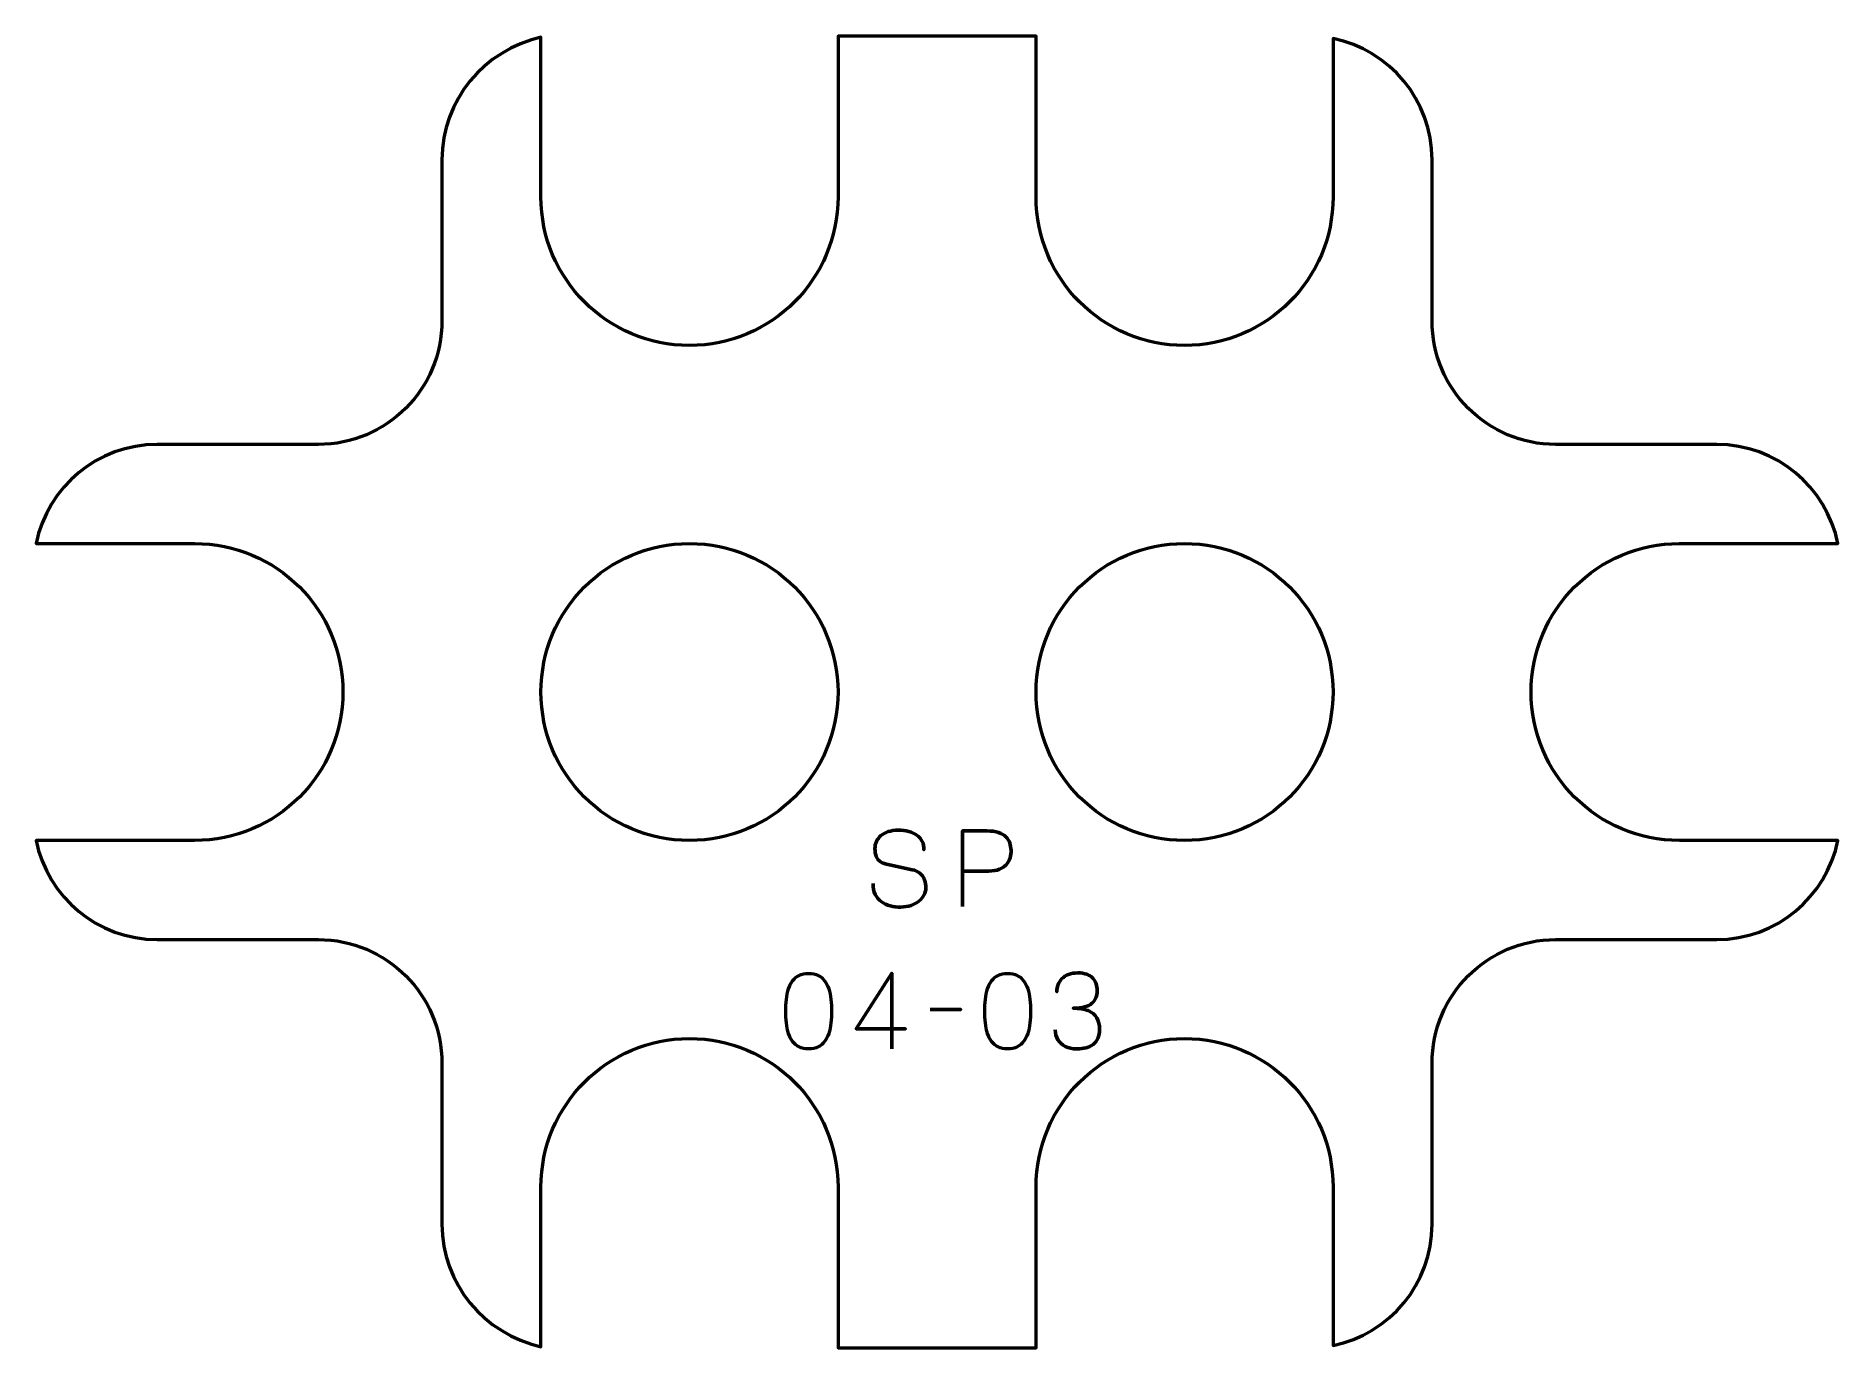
# Model space of a CAD drawing. Header units: centimetres. Extents: x -14.14 to -6.86, y -17.5 to -12.2.
import ezdxf

# ---------------------------------------------------------------- set-up
doc = ezdxf.new("R2010")
doc.units = ezdxf.units.CM
doc.header["$MEASUREMENT"] = 0
doc.layers.add('Layer 1', color=7, linetype='Continuous')

msp = doc.modelspace()

# ---------------------------------------------------------------- linework, layer by layer
at = {"layer": 'Layer 1', "color": 250, "lineweight": 53}
for centre in [(-11.49996, -14.84998), (-9.49996, -14.84998)]:
    msp.add_ellipse(centre, major_axis=(0, 0.6), ratio=1, dxfattribs=at)
msp.add_open_spline([(-9.49996, -16.24998), (-9.83128, -16.24998), (-10.09996, -16.51866), (-10.09996, -16.84998), (-10.09996, -16.84998), (-10.09996, -16.84998), (-10.09996, -17.5), (-10.09996, -17.5), (-10.09996, -17.5), (-10.09996, -17.5), (-10.89996, -17.5), (-10.89996, -17.5), (-10.89996, -17.5), (-10.89996, -17.5), (-10.89997, -16.84998), (-10.89997, -16.84998), (-10.89997, -16.84998), (-10.89996, -16.51866), (-11.16864, -16.24998), (-11.49996, -16.24998), (-11.49996, -16.24998), (-11.83128, -16.24998), (-12.09996, -16.51866), (-12.09996, -16.84998), (-12.09996, -16.84998), (-12.09996, -16.84998), (-12.09996, -17.49499), (-12.09996, -17.49499), (-12.09996, -17.49499), (-12.32816, -17.44366), (-12.5, -17.24186), (-12.5, -17), (-12.5, -17), (-12.5, -17), (-12.5, -16.35), (-12.5, -16.35), (-12.5, -16.35), (-12.5, -16.07391), (-12.72391, -15.85), (-13, -15.85), (-13, -15.85), (-13, -15.85), (-13.65, -15.85), (-13.65, -15.85), (-13.65, -15.85), (-13.89185, -15.85), (-14.09365, -15.67818), (-14.13999, -15.44998), (-14.13999, -15.44998), (-14.13999, -15.44998), (-13.49996, -15.44997), (-13.49996, -15.44997), (-13.49996, -15.44997), (-13.16864, -15.44998), (-12.89996, -15.1813), (-12.89996, -14.84998), (-12.89996, -14.84998), (-12.89996, -14.51866), (-13.16864, -14.24998), (-13.49996, -14.24998), (-13.49996, -14.24998), (-13.49996, -14.24998), (-14.13998, -14.24998), (-14.13998, -14.24998), (-14.13998, -14.24998), (-14.09363, -14.02181), (-13.89184, -13.85), (-13.65, -13.85), (-13.65, -13.85), (-13.65, -13.85), (-13, -13.85), (-13, -13.85), (-13, -13.85), (-12.72391, -13.85), (-12.5, -13.62609), (-12.5, -13.35), (-12.5, -13.35), (-12.5, -13.35), (-12.5, -12.7), (-12.5, -12.7), (-12.5, -12.7), (-12.5, -12.45814), (-12.32816, -12.25634), (-12.09996, -12.20501), (-12.09996, -12.20501), (-12.09996, -12.20501), (-12.09996, -12.84998), (-12.09996, -12.84998), (-12.09996, -12.84998), (-12.09996, -13.1813), (-11.83128, -13.44998), (-11.49996, -13.44998), (-11.49996, -13.44998), (-11.16864, -13.44998), (-10.89996, -13.1813), (-10.89996, -12.84998), (-10.89996, -12.84998), (-10.89996, -12.84998), (-10.89997, -12.2), (-10.89997, -12.2), (-10.89997, -12.2), (-10.89997, -12.2), (-10.09996, -12.2), (-10.09996, -12.2), (-10.09996, -12.2), (-10.09996, -12.2), (-10.09996, -12.84998), (-10.09996, -12.84998), (-10.09996, -12.84998), (-10.09996, -13.1813), (-9.83128, -13.44998), (-9.49996, -13.44998), (-9.49996, -13.44998), (-9.16864, -13.44998), (-8.89996, -13.1813), (-8.89996, -12.84998), (-8.89996, -12.84998), (-8.89996, -12.84998), (-8.89997, -12.21002), (-8.89997, -12.21002), (-8.89997, -12.21002), (-8.6718, -12.25638), (-8.5, -12.45817), (-8.5, -12.7), (-8.5, -12.7), (-8.5, -12.7), (-8.5, -13.35), (-8.5, -13.35), (-8.5, -13.35), (-8.5, -13.62609), (-8.27609, -13.85), (-8, -13.85), (-8, -13.85), (-8, -13.85), (-7.35, -13.85), (-7.35, -13.85), (-7.35, -13.85), (-7.10816, -13.85), (-6.90637, -14.02181), (-6.86002, -14.24998), (-6.86002, -14.24998), (-6.86002, -14.24998), (-7.49996, -14.24998), (-7.49996, -14.24998), (-7.49996, -14.24998), (-7.83128, -14.24998), (-8.09996, -14.51866), (-8.09996, -14.84998), (-8.09996, -14.84998), (-8.09996, -15.1813), (-7.83128, -15.44998), (-7.49996, -15.44998), (-7.49996, -15.44998), (-7.49996, -15.44998), (-6.86001, -15.44997), (-6.86001, -15.44997), (-6.86001, -15.44997), (-6.90635, -15.67817), (-7.10815, -15.85), (-7.35, -15.85), (-7.35, -15.85), (-7.35, -15.85), (-8, -15.85), (-8, -15.85), (-8, -15.85), (-8.27609, -15.85), (-8.5, -16.07391), (-8.5, -16.35), (-8.5, -16.35), (-8.5, -16.35), (-8.5, -17), (-8.5, -17), (-8.5, -17), (-8.5, -17.24183), (-8.67179, -17.44363), (-8.89996, -17.48998), (-8.89996, -17.48998), (-8.89996, -17.48998), (-8.89997, -16.84998), (-8.89997, -16.84998), (-8.89997, -16.84998), (-8.89996, -16.51866), (-9.16864, -16.24998), (-9.49996, -16.24998)], degree=3, knots=[0, 0, 0, 0, 0.0217391, 0.0217391, 0.0217391, 0.0217391, 0.0434783, 0.0434783, 0.0434783, 0.0434783, 0.0652174, 0.0652174, 0.0652174, 0.0652174, 0.0869565, 0.0869565, 0.0869565, 0.0869565, 0.1086957, 0.1086957, 0.1086957, 0.1086957, 0.1304348, 0.1304348, 0.1304348, 0.1304348, 0.1521739, 0.1521739, 0.1521739, 0.1521739, 0.173913, 0.173913, 0.173913, 0.173913, 0.1956522, 0.1956522, 0.1956522, 0.1956522, 0.2173913, 0.2173913, 0.2173913, 0.2173913, 0.2391304, 0.2391304, 0.2391304, 0.2391304, 0.2608696, 0.2608696, 0.2608696, 0.2608696, 0.2826087, 0.2826087, 0.2826087, 0.2826087, 0.3043478, 0.3043478, 0.3043478, 0.3043478, 0.326087, 0.326087, 0.326087, 0.326087, 0.3478261, 0.3478261, 0.3478261, 0.3478261, 0.3695652, 0.3695652, 0.3695652, 0.3695652, 0.3913043, 0.3913043, 0.3913043, 0.3913043, 0.4130435, 0.4130435, 0.4130435, 0.4130435, 0.4347826, 0.4347826, 0.4347826, 0.4347826, 0.4565217, 0.4565217, 0.4565217, 0.4565217, 0.4782609, 0.4782609, 0.4782609, 0.4782609, 0.5, 0.5, 0.5, 0.5, 0.5217391, 0.5217391, 0.5217391, 0.5217391, 0.5434783, 0.5434783, 0.5434783, 0.5434783, 0.5652174, 0.5652174, 0.5652174, 0.5652174, 0.5869565, 0.5869565, 0.5869565, 0.5869565, 0.6086957, 0.6086957, 0.6086957, 0.6086957, 0.6304348, 0.6304348, 0.6304348, 0.6304348, 0.6521739, 0.6521739, 0.6521739, 0.6521739, 0.673913, 0.673913, 0.673913, 0.673913, 0.6956522, 0.6956522, 0.6956522, 0.6956522, 0.7173913, 0.7173913, 0.7173913, 0.7173913, 0.7391304, 0.7391304, 0.7391304, 0.7391304, 0.7608696, 0.7608696, 0.7608696, 0.7608696, 0.7826087, 0.7826087, 0.7826087, 0.7826087, 0.8043478, 0.8043478, 0.8043478, 0.8043478, 0.826087, 0.826087, 0.826087, 0.826087, 0.8478261, 0.8478261, 0.8478261, 0.8478261, 0.8695652, 0.8695652, 0.8695652, 0.8695652, 0.8913043, 0.8913043, 0.8913043, 0.8913043, 0.9130435, 0.9130435, 0.9130435, 0.9130435, 0.9347826, 0.9347826, 0.9347826, 0.9347826, 0.9565217, 0.9565217, 0.9565217, 0.9565217, 0.9782609, 0.9782609, 0.9782609, 0.9782609, 1, 1, 1, 1], dxfattribs=at)
at = {"layer": 'Layer 1', "color": 30, "lineweight": 53}
for points, knots in [([(-10.7584, -15.62409), (-10.75826, -15.64096), (-10.7553, -15.65542), (-10.74937, -15.66749), (-10.74937, -15.66749), (-10.74351, -15.67948), (-10.73533, -15.68929), (-10.72503, -15.69691), (-10.72503, -15.69691), (-10.71466, -15.70446), (-10.70273, -15.71003), (-10.68926, -15.71363), (-10.68926, -15.71363), (-10.67585, -15.71716), (-10.66146, -15.71892), (-10.64622, -15.71892), (-10.64622, -15.71892), (-10.63084, -15.71885), (-10.61701, -15.71659), (-10.60466, -15.71229), (-10.60466, -15.71229), (-10.59238, -15.70798), (-10.58187, -15.7022), (-10.57305, -15.69493), (-10.57305, -15.69493), (-10.5643, -15.68766), (-10.55753, -15.67955), (-10.55273, -15.67052), (-10.55273, -15.67052), (-10.54793, -15.66149), (-10.54539, -15.65225), (-10.54504, -15.64272), (-10.54504, -15.64272), (-10.54462, -15.63023), (-10.54645, -15.6188), (-10.55047, -15.6085), (-10.55047, -15.6085), (-10.5545, -15.5982), (-10.56071, -15.58959), (-10.5691, -15.58254), (-10.5691, -15.58254), (-10.57743, -15.57548), (-10.58794, -15.57054), (-10.6005, -15.56779), (-10.6005, -15.56779), (-10.6005, -15.56779), (-10.70421, -15.54535), (-10.70421, -15.54535), (-10.70421, -15.54535), (-10.71395, -15.54331), (-10.72235, -15.53985), (-10.72926, -15.53505), (-10.72926, -15.53505), (-10.73618, -15.53019), (-10.74154, -15.52348), (-10.74521, -15.51487), (-10.74521, -15.51487), (-10.74888, -15.50634), (-10.75078, -15.49547), (-10.75078, -15.48228), (-10.75078, -15.48228), (-10.75078, -15.47226), (-10.74873, -15.46281), (-10.74457, -15.45392), (-10.74457, -15.45392), (-10.74048, -15.44503), (-10.73441, -15.43719), (-10.72644, -15.43028), (-10.72644, -15.43028), (-10.71847, -15.42344), (-10.70859, -15.41807), (-10.69688, -15.41419), (-10.69688, -15.41419), (-10.68509, -15.41024), (-10.67162, -15.40827), (-10.65638, -15.4082), (-10.65638, -15.4082), (-10.64107, -15.4082), (-10.62703, -15.40996), (-10.61419, -15.41349), (-10.61419, -15.41349), (-10.60142, -15.41702), (-10.59034, -15.4221), (-10.58103, -15.42887), (-10.58103, -15.42887), (-10.57171, -15.43564), (-10.56452, -15.44397), (-10.55958, -15.4537), (-10.55958, -15.4537), (-10.55464, -15.46351), (-10.55231, -15.47473), (-10.55266, -15.48736), (-10.55266, -15.48736), (-10.55231, -15.47473), (-10.55464, -15.46351), (-10.55958, -15.4537), (-10.55958, -15.4537), (-10.56452, -15.44397), (-10.57171, -15.43564), (-10.58103, -15.42887), (-10.58103, -15.42887), (-10.59034, -15.4221), (-10.60142, -15.41702), (-10.61419, -15.41349), (-10.61419, -15.41349), (-10.62703, -15.40996), (-10.64107, -15.4082), (-10.65638, -15.4082), (-10.65638, -15.4082), (-10.67162, -15.40827), (-10.68509, -15.41024), (-10.69688, -15.41419), (-10.69688, -15.41419), (-10.70859, -15.41807), (-10.71847, -15.42344), (-10.72644, -15.43028), (-10.72644, -15.43028), (-10.73441, -15.43719), (-10.74048, -15.44503), (-10.74457, -15.45392), (-10.74457, -15.45392), (-10.74873, -15.46281), (-10.75078, -15.47226), (-10.75078, -15.48228), (-10.75078, -15.48228), (-10.75078, -15.49547), (-10.74895, -15.50634), (-10.74542, -15.5148), (-10.74542, -15.5148), (-10.74182, -15.52334), (-10.73653, -15.52997), (-10.72961, -15.53484), (-10.72961, -15.53484), (-10.7227, -15.53964), (-10.71423, -15.54317), (-10.70421, -15.54535), (-10.70421, -15.54535), (-10.70421, -15.54535), (-10.6005, -15.56779), (-10.6005, -15.56779), (-10.6005, -15.56779), (-10.58766, -15.57054), (-10.57707, -15.57548), (-10.56875, -15.58254), (-10.56875, -15.58254), (-10.56035, -15.58959), (-10.55421, -15.5982), (-10.55026, -15.6085), (-10.55026, -15.6085), (-10.54638, -15.6188), (-10.54462, -15.63023), (-10.54504, -15.64272), (-10.54504, -15.64272), (-10.54539, -15.65225), (-10.54793, -15.66149), (-10.55273, -15.67052), (-10.55273, -15.67052), (-10.55753, -15.67955), (-10.5643, -15.68766), (-10.57305, -15.69493), (-10.57305, -15.69493), (-10.58187, -15.7022), (-10.59238, -15.70798), (-10.60466, -15.71229), (-10.60466, -15.71229), (-10.61701, -15.71659), (-10.63084, -15.71885), (-10.64622, -15.71892), (-10.64622, -15.71892), (-10.66146, -15.71892), (-10.67585, -15.71716), (-10.68926, -15.71363), (-10.68926, -15.71363), (-10.70273, -15.71003), (-10.71466, -15.70446), (-10.72503, -15.69691), (-10.72503, -15.69691), (-10.73533, -15.68929), (-10.74351, -15.67948), (-10.74937, -15.66749), (-10.74937, -15.66749), (-10.7553, -15.65542), (-10.75826, -15.64096), (-10.7584, -15.62409)], [0, 0, 0, 0, 0.0217391, 0.0217391, 0.0217391, 0.0217391, 0.0434783, 0.0434783, 0.0434783, 0.0434783, 0.0652174, 0.0652174, 0.0652174, 0.0652174, 0.0869565, 0.0869565, 0.0869565, 0.0869565, 0.1086957, 0.1086957, 0.1086957, 0.1086957, 0.1304348, 0.1304348, 0.1304348, 0.1304348, 0.1521739, 0.1521739, 0.1521739, 0.1521739, 0.173913, 0.173913, 0.173913, 0.173913, 0.1956522, 0.1956522, 0.1956522, 0.1956522, 0.2173913, 0.2173913, 0.2173913, 0.2173913, 0.2391304, 0.2391304, 0.2391304, 0.2391304, 0.2608696, 0.2608696, 0.2608696, 0.2608696, 0.2826087, 0.2826087, 0.2826087, 0.2826087, 0.3043478, 0.3043478, 0.3043478, 0.3043478, 0.326087, 0.326087, 0.326087, 0.326087, 0.3478261, 0.3478261, 0.3478261, 0.3478261, 0.3695652, 0.3695652, 0.3695652, 0.3695652, 0.3913043, 0.3913043, 0.3913043, 0.3913043, 0.4130435, 0.4130435, 0.4130435, 0.4130435, 0.4347826, 0.4347826, 0.4347826, 0.4347826, 0.4565217, 0.4565217, 0.4565217, 0.4565217, 0.4782609, 0.4782609, 0.4782609, 0.4782609, 0.5, 0.5, 0.5, 0.5, 0.5217391, 0.5217391, 0.5217391, 0.5217391, 0.5434783, 0.5434783, 0.5434783, 0.5434783, 0.5652174, 0.5652174, 0.5652174, 0.5652174, 0.5869565, 0.5869565, 0.5869565, 0.5869565, 0.6086957, 0.6086957, 0.6086957, 0.6086957, 0.6304348, 0.6304348, 0.6304348, 0.6304348, 0.6521739, 0.6521739, 0.6521739, 0.6521739, 0.673913, 0.673913, 0.673913, 0.673913, 0.6956522, 0.6956522, 0.6956522, 0.6956522, 0.7173913, 0.7173913, 0.7173913, 0.7173913, 0.7391304, 0.7391304, 0.7391304, 0.7391304, 0.7608696, 0.7608696, 0.7608696, 0.7608696, 0.7826087, 0.7826087, 0.7826087, 0.7826087, 0.8043478, 0.8043478, 0.8043478, 0.8043478, 0.826087, 0.826087, 0.826087, 0.826087, 0.8478261, 0.8478261, 0.8478261, 0.8478261, 0.8695652, 0.8695652, 0.8695652, 0.8695652, 0.8913043, 0.8913043, 0.8913043, 0.8913043, 0.9130435, 0.9130435, 0.9130435, 0.9130435, 0.9347826, 0.9347826, 0.9347826, 0.9347826, 0.9565217, 0.9565217, 0.9565217, 0.9565217, 0.9782609, 0.9782609, 0.9782609, 0.9782609, 1, 1, 1, 1]), ([(-10.39645, -15.71638), (-10.39645, -15.71638), (-10.39645, -15.41116), (-10.39645, -15.41116), (-10.39645, -15.41116), (-10.39645, -15.41116), (-10.29908, -15.41116), (-10.29908, -15.41116), (-10.29908, -15.41116), (-10.27961, -15.41123), (-10.2636, -15.41342), (-10.25097, -15.41765), (-10.25097, -15.41765), (-10.23841, -15.42181), (-10.22853, -15.4276), (-10.2214, -15.43494), (-10.2214, -15.43494), (-10.21428, -15.4422), (-10.2092, -15.45053), (-10.20609, -15.45991), (-10.20609, -15.45991), (-10.20306, -15.4693), (-10.2013, -15.4791), (-10.20087, -15.48948), (-10.20087, -15.48948), (-10.20038, -15.49985), (-10.20158, -15.51001), (-10.2044, -15.51988), (-10.2044, -15.51988), (-10.20729, -15.52976), (-10.21216, -15.53872), (-10.21915, -15.54677), (-10.21915, -15.54677), (-10.22606, -15.55481), (-10.23544, -15.56123), (-10.24723, -15.56596), (-10.24723, -15.56596), (-10.25901, -15.57075), (-10.27361, -15.57315), (-10.29104, -15.57329), (-10.29104, -15.57329), (-10.29104, -15.57329), (-10.39645, -15.57329), (-10.39645, -15.57329), (-10.39645, -15.57329), (-10.39645, -15.57329), (-10.29104, -15.57329), (-10.29104, -15.57329), (-10.29104, -15.57329), (-10.27397, -15.57315), (-10.2595, -15.57075), (-10.24779, -15.56596), (-10.24779, -15.56596), (-10.23601, -15.56123), (-10.22662, -15.55481), (-10.21957, -15.54677), (-10.21957, -15.54677), (-10.21258, -15.53872), (-10.20757, -15.52976), (-10.20461, -15.51988), (-10.20461, -15.51988), (-10.20165, -15.51001), (-10.20038, -15.49985), (-10.20087, -15.48948), (-10.20087, -15.48948), (-10.2013, -15.4791), (-10.20306, -15.4693), (-10.20623, -15.45991), (-10.20623, -15.45991), (-10.20934, -15.45053), (-10.21456, -15.4422), (-10.22169, -15.43494), (-10.22169, -15.43494), (-10.22888, -15.4276), (-10.23876, -15.42181), (-10.25132, -15.41765), (-10.25132, -15.41765), (-10.26395, -15.41342), (-10.27982, -15.41123), (-10.29908, -15.41116), (-10.29908, -15.41116), (-10.29908, -15.41116), (-10.39645, -15.41116), (-10.39645, -15.41116), (-10.39645, -15.41116), (-10.39645, -15.41116), (-10.39645, -15.71638), (-10.39645, -15.71638)], [0, 0, 0, 0, 0.0454545, 0.0454545, 0.0454545, 0.0454545, 0.0909091, 0.0909091, 0.0909091, 0.0909091, 0.1363636, 0.1363636, 0.1363636, 0.1363636, 0.1818182, 0.1818182, 0.1818182, 0.1818182, 0.2272727, 0.2272727, 0.2272727, 0.2272727, 0.2727273, 0.2727273, 0.2727273, 0.2727273, 0.3181818, 0.3181818, 0.3181818, 0.3181818, 0.3636364, 0.3636364, 0.3636364, 0.3636364, 0.4090909, 0.4090909, 0.4090909, 0.4090909, 0.4545455, 0.4545455, 0.4545455, 0.4545455, 0.5, 0.5, 0.5, 0.5, 0.5454545, 0.5454545, 0.5454545, 0.5454545, 0.5909091, 0.5909091, 0.5909091, 0.5909091, 0.6363636, 0.6363636, 0.6363636, 0.6363636, 0.6818182, 0.6818182, 0.6818182, 0.6818182, 0.7272727, 0.7272727, 0.7272727, 0.7272727, 0.7727273, 0.7727273, 0.7727273, 0.7727273, 0.8181818, 0.8181818, 0.8181818, 0.8181818, 0.8636364, 0.8636364, 0.8636364, 0.8636364, 0.9090909, 0.9090909, 0.9090909, 0.9090909, 0.9545455, 0.9545455, 0.9545455, 0.9545455, 1, 1, 1, 1]), ([(-11.01853, -16.29169), (-11.00372, -16.29162), (-10.99095, -16.28901), (-10.98029, -16.28393), (-10.98029, -16.28393), (-10.96971, -16.27885), (-10.96089, -16.27158), (-10.95384, -16.26234), (-10.95384, -16.26234), (-10.94685, -16.25303), (-10.94135, -16.24202), (-10.93726, -16.22932), (-10.93726, -16.22932), (-10.93323, -16.21662), (-10.93034, -16.20272), (-10.92872, -16.18748), (-10.92872, -16.18748), (-10.92702, -16.17224), (-10.92618, -16.15622), (-10.92625, -16.13929), (-10.92625, -16.13929), (-10.92618, -16.12243), (-10.92702, -16.10641), (-10.92872, -16.09124), (-10.92872, -16.09124), (-10.93034, -16.07607), (-10.93323, -16.0621), (-10.93726, -16.0494), (-10.93726, -16.0494), (-10.94135, -16.03677), (-10.94685, -16.02577), (-10.95384, -16.01638), (-10.95384, -16.01638), (-10.96089, -16.00707), (-10.96971, -15.9998), (-10.98029, -15.99472), (-10.98029, -15.99472), (-10.99095, -15.98957), (-11.00372, -15.98696), (-11.01853, -15.98689), (-11.01853, -15.98689), (-11.03335, -15.98696), (-11.04612, -15.98957), (-11.05678, -15.99472), (-11.05678, -15.99472), (-11.06736, -15.9998), (-11.07618, -16.00707), (-11.08323, -16.01638), (-11.08323, -16.01638), (-11.09022, -16.02577), (-11.09572, -16.03677), (-11.09981, -16.0494), (-11.09981, -16.0494), (-11.10384, -16.0621), (-11.10673, -16.07607), (-11.10835, -16.09124), (-11.10835, -16.09124), (-11.11004, -16.10641), (-11.11089, -16.12243), (-11.11082, -16.13929), (-11.11082, -16.13929), (-11.11089, -16.15622), (-11.11004, -16.17224), (-11.10835, -16.18748), (-11.10835, -16.18748), (-11.10673, -16.20272), (-11.10384, -16.21662), (-11.09981, -16.22932), (-11.09981, -16.22932), (-11.09572, -16.24202), (-11.09022, -16.25303), (-11.08323, -16.26234), (-11.08323, -16.26234), (-11.07618, -16.27158), (-11.06736, -16.27885), (-11.05678, -16.28393), (-11.05678, -16.28393), (-11.04612, -16.28901), (-11.03335, -16.29162), (-11.01853, -16.29169)], [0, 0, 0, 0, 0.05, 0.05, 0.05, 0.05, 0.1, 0.1, 0.1, 0.1, 0.15, 0.15, 0.15, 0.15, 0.2, 0.2, 0.2, 0.2, 0.25, 0.25, 0.25, 0.25, 0.3, 0.3, 0.3, 0.3, 0.35, 0.35, 0.35, 0.35, 0.4, 0.4, 0.4, 0.4, 0.45, 0.45, 0.45, 0.45, 0.5, 0.5, 0.5, 0.5, 0.55, 0.55, 0.55, 0.55, 0.6, 0.6, 0.6, 0.6, 0.65, 0.65, 0.65, 0.65, 0.7, 0.7, 0.7, 0.7, 0.75, 0.75, 0.75, 0.75, 0.8, 0.8, 0.8, 0.8, 0.85, 0.85, 0.85, 0.85, 0.9, 0.9, 0.9, 0.9, 0.95, 0.95, 0.95, 0.95, 1, 1, 1, 1]), ([(-11.01853, -16.29169), (-11.00372, -16.29162), (-10.99095, -16.28901), (-10.98029, -16.28393), (-10.98029, -16.28393), (-10.96971, -16.27885), (-10.96089, -16.27158), (-10.95384, -16.26234), (-10.95384, -16.26234), (-10.94685, -16.25303), (-10.94135, -16.24202), (-10.93726, -16.22932), (-10.93726, -16.22932), (-10.93323, -16.21662), (-10.93034, -16.20272), (-10.92872, -16.18748), (-10.92872, -16.18748), (-10.92702, -16.17224), (-10.92618, -16.15622), (-10.92625, -16.13929), (-10.92625, -16.13929), (-10.92618, -16.12243), (-10.92702, -16.10641), (-10.92872, -16.09124), (-10.92872, -16.09124), (-10.93034, -16.07607), (-10.93323, -16.0621), (-10.93726, -16.0494), (-10.93726, -16.0494), (-10.94135, -16.03677), (-10.94685, -16.02577), (-10.95384, -16.01638), (-10.95384, -16.01638), (-10.96089, -16.00707), (-10.96971, -15.9998), (-10.98029, -15.99472), (-10.98029, -15.99472), (-10.99095, -15.98957), (-11.00372, -15.98696), (-11.01853, -15.98689), (-11.01853, -15.98689), (-11.03335, -15.98696), (-11.04612, -15.98957), (-11.05678, -15.99472), (-11.05678, -15.99472), (-11.06736, -15.9998), (-11.07618, -16.00707), (-11.08323, -16.01638), (-11.08323, -16.01638), (-11.09022, -16.02577), (-11.09572, -16.03677), (-11.09981, -16.0494), (-11.09981, -16.0494), (-11.10384, -16.0621), (-11.10673, -16.07607), (-11.10835, -16.09124), (-11.10835, -16.09124), (-11.11004, -16.10641), (-11.11089, -16.12243), (-11.11082, -16.13929), (-11.11082, -16.13929), (-11.11089, -16.15622), (-11.11004, -16.17224), (-11.10835, -16.18748), (-11.10835, -16.18748), (-11.10673, -16.20272), (-11.10384, -16.21662), (-11.09981, -16.22932), (-11.09981, -16.22932), (-11.09572, -16.24202), (-11.09022, -16.25303), (-11.08323, -16.26234), (-11.08323, -16.26234), (-11.07618, -16.27158), (-11.06736, -16.27885), (-11.05678, -16.28393), (-11.05678, -16.28393), (-11.04612, -16.28901), (-11.03335, -16.29162), (-11.01853, -16.29169)], [0, 0, 0, 0, 0.05, 0.05, 0.05, 0.05, 0.1, 0.1, 0.1, 0.1, 0.15, 0.15, 0.15, 0.15, 0.2, 0.2, 0.2, 0.2, 0.25, 0.25, 0.25, 0.25, 0.3, 0.3, 0.3, 0.3, 0.35, 0.35, 0.35, 0.35, 0.4, 0.4, 0.4, 0.4, 0.45, 0.45, 0.45, 0.45, 0.5, 0.5, 0.5, 0.5, 0.55, 0.55, 0.55, 0.55, 0.6, 0.6, 0.6, 0.6, 0.65, 0.65, 0.65, 0.65, 0.7, 0.7, 0.7, 0.7, 0.75, 0.75, 0.75, 0.75, 0.8, 0.8, 0.8, 0.8, 0.85, 0.85, 0.85, 0.85, 0.9, 0.9, 0.9, 0.9, 0.95, 0.95, 0.95, 0.95, 1, 1, 1, 1]), ([(-10.68199, -16.29169), (-10.68199, -16.29169), (-10.68199, -15.98647), (-10.68199, -15.98647), (-10.68199, -15.98647), (-10.68199, -15.98647), (-10.82592, -16.21041), (-10.82592, -16.21041), (-10.82592, -16.21041), (-10.82592, -16.21041), (-10.6278, -16.21041), (-10.6278, -16.21041), (-10.6278, -16.21041), (-10.6278, -16.21041), (-10.82592, -16.21041), (-10.82592, -16.21041), (-10.82592, -16.21041), (-10.82592, -16.21041), (-10.68199, -15.98647), (-10.68199, -15.98647), (-10.68199, -15.98647), (-10.68199, -15.98647), (-10.68199, -16.29169), (-10.68199, -16.29169)], [0, 0, 0, 0, 0.1666667, 0.1666667, 0.1666667, 0.1666667, 0.3333333, 0.3333333, 0.3333333, 0.3333333, 0.5, 0.5, 0.5, 0.5, 0.6666667, 0.6666667, 0.6666667, 0.6666667, 0.8333333, 0.8333333, 0.8333333, 0.8333333, 1, 1, 1, 1]), ([(-10.21463, -16.29169), (-10.19982, -16.29162), (-10.18705, -16.28901), (-10.17639, -16.28393), (-10.17639, -16.28393), (-10.16581, -16.27885), (-10.15699, -16.27158), (-10.14994, -16.26234), (-10.14994, -16.26234), (-10.14295, -16.25303), (-10.13745, -16.24202), (-10.13336, -16.22932), (-10.13336, -16.22932), (-10.12933, -16.21662), (-10.12644, -16.20272), (-10.12482, -16.18748), (-10.12482, -16.18748), (-10.12312, -16.17224), (-10.12228, -16.15622), (-10.12235, -16.13929), (-10.12235, -16.13929), (-10.12228, -16.12243), (-10.12312, -16.10641), (-10.12482, -16.09124), (-10.12482, -16.09124), (-10.12644, -16.07607), (-10.12933, -16.0621), (-10.13336, -16.0494), (-10.13336, -16.0494), (-10.13745, -16.03677), (-10.14295, -16.02577), (-10.14994, -16.01638), (-10.14994, -16.01638), (-10.15699, -16.00707), (-10.16581, -15.9998), (-10.17639, -15.99472), (-10.17639, -15.99472), (-10.18705, -15.98957), (-10.19982, -15.98696), (-10.21463, -15.98689), (-10.21463, -15.98689), (-10.22945, -15.98696), (-10.24222, -15.98957), (-10.25288, -15.99472), (-10.25288, -15.99472), (-10.26346, -15.9998), (-10.27228, -16.00707), (-10.27933, -16.01638), (-10.27933, -16.01638), (-10.28632, -16.02577), (-10.29182, -16.03677), (-10.29591, -16.0494), (-10.29591, -16.0494), (-10.29994, -16.0621), (-10.30283, -16.07607), (-10.30445, -16.09124), (-10.30445, -16.09124), (-10.30614, -16.10641), (-10.30699, -16.12243), (-10.30692, -16.13929), (-10.30692, -16.13929), (-10.30699, -16.15622), (-10.30614, -16.17224), (-10.30445, -16.18748), (-10.30445, -16.18748), (-10.30283, -16.20272), (-10.29994, -16.21662), (-10.29591, -16.22932), (-10.29591, -16.22932), (-10.29182, -16.24202), (-10.28632, -16.25303), (-10.27933, -16.26234), (-10.27933, -16.26234), (-10.27228, -16.27158), (-10.26346, -16.27885), (-10.25288, -16.28393), (-10.25288, -16.28393), (-10.24222, -16.28901), (-10.22945, -16.29162), (-10.21463, -16.29169)], [0, 0, 0, 0, 0.05, 0.05, 0.05, 0.05, 0.1, 0.1, 0.1, 0.1, 0.15, 0.15, 0.15, 0.15, 0.2, 0.2, 0.2, 0.2, 0.25, 0.25, 0.25, 0.25, 0.3, 0.3, 0.3, 0.3, 0.35, 0.35, 0.35, 0.35, 0.4, 0.4, 0.4, 0.4, 0.45, 0.45, 0.45, 0.45, 0.5, 0.5, 0.5, 0.5, 0.55, 0.55, 0.55, 0.55, 0.6, 0.6, 0.6, 0.6, 0.65, 0.65, 0.65, 0.65, 0.7, 0.7, 0.7, 0.7, 0.75, 0.75, 0.75, 0.75, 0.8, 0.8, 0.8, 0.8, 0.85, 0.85, 0.85, 0.85, 0.9, 0.9, 0.9, 0.9, 0.95, 0.95, 0.95, 0.95, 1, 1, 1, 1]), ([(-10.21463, -16.29169), (-10.19982, -16.29162), (-10.18705, -16.28901), (-10.17639, -16.28393), (-10.17639, -16.28393), (-10.16581, -16.27885), (-10.15699, -16.27158), (-10.14994, -16.26234), (-10.14994, -16.26234), (-10.14295, -16.25303), (-10.13745, -16.24202), (-10.13336, -16.22932), (-10.13336, -16.22932), (-10.12933, -16.21662), (-10.12644, -16.20272), (-10.12482, -16.18748), (-10.12482, -16.18748), (-10.12312, -16.17224), (-10.12228, -16.15622), (-10.12235, -16.13929), (-10.12235, -16.13929), (-10.12228, -16.12243), (-10.12312, -16.10641), (-10.12482, -16.09124), (-10.12482, -16.09124), (-10.12644, -16.07607), (-10.12933, -16.0621), (-10.13336, -16.0494), (-10.13336, -16.0494), (-10.13745, -16.03677), (-10.14295, -16.02577), (-10.14994, -16.01638), (-10.14994, -16.01638), (-10.15699, -16.00707), (-10.16581, -15.9998), (-10.17639, -15.99472), (-10.17639, -15.99472), (-10.18705, -15.98957), (-10.19982, -15.98696), (-10.21463, -15.98689), (-10.21463, -15.98689), (-10.22945, -15.98696), (-10.24222, -15.98957), (-10.25288, -15.99472), (-10.25288, -15.99472), (-10.26346, -15.9998), (-10.27228, -16.00707), (-10.27933, -16.01638), (-10.27933, -16.01638), (-10.28632, -16.02577), (-10.29182, -16.03677), (-10.29591, -16.0494), (-10.29591, -16.0494), (-10.29994, -16.0621), (-10.30283, -16.07607), (-10.30445, -16.09124), (-10.30445, -16.09124), (-10.30614, -16.10641), (-10.30699, -16.12243), (-10.30692, -16.13929), (-10.30692, -16.13929), (-10.30699, -16.15622), (-10.30614, -16.17224), (-10.30445, -16.18748), (-10.30445, -16.18748), (-10.30283, -16.20272), (-10.29994, -16.21662), (-10.29591, -16.22932), (-10.29591, -16.22932), (-10.29182, -16.24202), (-10.28632, -16.25303), (-10.27933, -16.26234), (-10.27933, -16.26234), (-10.27228, -16.27158), (-10.26346, -16.27885), (-10.25288, -16.28393), (-10.25288, -16.28393), (-10.24222, -16.28901), (-10.22945, -16.29162), (-10.21463, -16.29169)], [0, 0, 0, 0, 0.05, 0.05, 0.05, 0.05, 0.1, 0.1, 0.1, 0.1, 0.15, 0.15, 0.15, 0.15, 0.2, 0.2, 0.2, 0.2, 0.25, 0.25, 0.25, 0.25, 0.3, 0.3, 0.3, 0.3, 0.35, 0.35, 0.35, 0.35, 0.4, 0.4, 0.4, 0.4, 0.45, 0.45, 0.45, 0.45, 0.5, 0.5, 0.5, 0.5, 0.55, 0.55, 0.55, 0.55, 0.6, 0.6, 0.6, 0.6, 0.65, 0.65, 0.65, 0.65, 0.7, 0.7, 0.7, 0.7, 0.75, 0.75, 0.75, 0.75, 0.8, 0.8, 0.8, 0.8, 0.85, 0.85, 0.85, 0.85, 0.9, 0.9, 0.9, 0.9, 0.95, 0.95, 0.95, 0.95, 1, 1, 1, 1]), ([(-10.02202, -16.21507), (-10.02195, -16.23031), (-10.01842, -16.24357), (-10.01144, -16.25507), (-10.01144, -16.25507), (-10.00445, -16.2665), (-9.9945, -16.27546), (-9.98152, -16.28188), (-9.98152, -16.28188), (-9.96854, -16.2883), (-9.95295, -16.29155), (-9.93481, -16.29169), (-9.93481, -16.29169), (-9.9212, -16.29169), (-9.90885, -16.29028), (-9.89763, -16.28732), (-9.89763, -16.28732), (-9.88648, -16.28435), (-9.87689, -16.27977), (-9.86877, -16.27349), (-9.86877, -16.27349), (-9.86066, -16.26721), (-9.85445, -16.25909), (-9.85001, -16.24922), (-9.85001, -16.24922), (-9.84563, -16.23927), (-9.84345, -16.22734), (-9.84338, -16.21337), (-9.84338, -16.21337), (-9.8433, -16.19475), (-9.84711, -16.17901), (-9.85466, -16.16624), (-9.85466, -16.16624), (-9.86221, -16.15347), (-9.87393, -16.14388), (-9.88966, -16.13732), (-9.88966, -16.13732), (-9.90539, -16.13075), (-9.92557, -16.12744), (-9.95005, -16.12744), (-9.95005, -16.12744), (-9.93178, -16.12751), (-9.91647, -16.12582), (-9.90398, -16.12236), (-9.90398, -16.12236), (-9.89156, -16.1189), (-9.88162, -16.11403), (-9.87414, -16.10768), (-9.87414, -16.10768), (-9.86666, -16.1014), (-9.86123, -16.09392), (-9.85798, -16.08532), (-9.85798, -16.08532), (-9.85466, -16.07678), (-9.85304, -16.0674), (-9.85311, -16.05717), (-9.85311, -16.05717), (-9.85304, -16.04693), (-9.85445, -16.03748), (-9.85727, -16.02873), (-9.85727, -16.02873), (-9.86003, -16.01998), (-9.86454, -16.01229), (-9.87068, -16.00573), (-9.87068, -16.00573), (-9.87682, -15.99917), (-9.88493, -15.99402), (-9.89488, -15.99035), (-9.89488, -15.99035), (-9.9049, -15.98668), (-9.91711, -15.98485), (-9.93143, -15.98478), (-9.93143, -15.98478), (-9.94568, -15.98485), (-9.95817, -15.98696), (-9.96875, -15.99106), (-9.96875, -15.99106), (-9.97941, -15.99515), (-9.98815, -16.00072), (-9.99521, -16.00785), (-9.99521, -16.00785), (-10.00219, -16.01497), (-10.00742, -16.02309), (-10.01087, -16.03226), (-10.01087, -16.03226), (-10.0144, -16.04143), (-10.01609, -16.05117), (-10.01609, -16.0614), (-10.01609, -16.0614), (-10.01609, -16.05117), (-10.0144, -16.04143), (-10.01087, -16.03226), (-10.01087, -16.03226), (-10.00742, -16.02309), (-10.00219, -16.01497), (-9.99521, -16.00785), (-9.99521, -16.00785), (-9.98815, -16.00072), (-9.97941, -15.99515), (-9.96875, -15.99106), (-9.96875, -15.99106), (-9.95817, -15.98696), (-9.94568, -15.98485), (-9.93143, -15.98478), (-9.93143, -15.98478), (-9.91711, -15.98485), (-9.9049, -15.98668), (-9.89488, -15.99035), (-9.89488, -15.99035), (-9.88493, -15.99402), (-9.87682, -15.99917), (-9.87068, -16.00573), (-9.87068, -16.00573), (-9.86454, -16.01229), (-9.86003, -16.01998), (-9.85727, -16.02873), (-9.85727, -16.02873), (-9.85445, -16.03748), (-9.85304, -16.04693), (-9.85311, -16.05717), (-9.85311, -16.05717), (-9.85304, -16.0674), (-9.85466, -16.07678), (-9.85798, -16.08532), (-9.85798, -16.08532), (-9.86123, -16.09392), (-9.86666, -16.1014), (-9.87414, -16.10768), (-9.87414, -16.10768), (-9.88162, -16.11403), (-9.89156, -16.1189), (-9.90398, -16.12236), (-9.90398, -16.12236), (-9.91647, -16.12582), (-9.93178, -16.12751), (-9.95005, -16.12744), (-9.95005, -16.12744), (-9.92557, -16.12744), (-9.90539, -16.13075), (-9.88966, -16.13732), (-9.88966, -16.13732), (-9.87393, -16.14388), (-9.86221, -16.15347), (-9.85466, -16.16624), (-9.85466, -16.16624), (-9.84711, -16.17901), (-9.8433, -16.19475), (-9.84338, -16.21337), (-9.84338, -16.21337), (-9.84345, -16.22734), (-9.84563, -16.23927), (-9.85001, -16.24922), (-9.85001, -16.24922), (-9.85445, -16.25909), (-9.86066, -16.26721), (-9.86877, -16.27349), (-9.86877, -16.27349), (-9.87689, -16.27977), (-9.88648, -16.28435), (-9.89763, -16.28732), (-9.89763, -16.28732), (-9.90885, -16.29028), (-9.9212, -16.29169), (-9.93481, -16.29169), (-9.93481, -16.29169), (-9.95295, -16.29155), (-9.96854, -16.2883), (-9.98152, -16.28188), (-9.98152, -16.28188), (-9.9945, -16.27546), (-10.00445, -16.2665), (-10.01144, -16.25507), (-10.01144, -16.25507), (-10.01842, -16.24357), (-10.02195, -16.23031), (-10.02202, -16.21507)], [0, 0, 0, 0, 0.0227273, 0.0227273, 0.0227273, 0.0227273, 0.0454545, 0.0454545, 0.0454545, 0.0454545, 0.0681818, 0.0681818, 0.0681818, 0.0681818, 0.0909091, 0.0909091, 0.0909091, 0.0909091, 0.1136364, 0.1136364, 0.1136364, 0.1136364, 0.1363636, 0.1363636, 0.1363636, 0.1363636, 0.1590909, 0.1590909, 0.1590909, 0.1590909, 0.1818182, 0.1818182, 0.1818182, 0.1818182, 0.2045455, 0.2045455, 0.2045455, 0.2045455, 0.2272727, 0.2272727, 0.2272727, 0.2272727, 0.25, 0.25, 0.25, 0.25, 0.2727273, 0.2727273, 0.2727273, 0.2727273, 0.2954545, 0.2954545, 0.2954545, 0.2954545, 0.3181818, 0.3181818, 0.3181818, 0.3181818, 0.3409091, 0.3409091, 0.3409091, 0.3409091, 0.3636364, 0.3636364, 0.3636364, 0.3636364, 0.3863636, 0.3863636, 0.3863636, 0.3863636, 0.4090909, 0.4090909, 0.4090909, 0.4090909, 0.4318182, 0.4318182, 0.4318182, 0.4318182, 0.4545455, 0.4545455, 0.4545455, 0.4545455, 0.4772727, 0.4772727, 0.4772727, 0.4772727, 0.5, 0.5, 0.5, 0.5, 0.5227273, 0.5227273, 0.5227273, 0.5227273, 0.5454545, 0.5454545, 0.5454545, 0.5454545, 0.5681818, 0.5681818, 0.5681818, 0.5681818, 0.5909091, 0.5909091, 0.5909091, 0.5909091, 0.6136364, 0.6136364, 0.6136364, 0.6136364, 0.6363636, 0.6363636, 0.6363636, 0.6363636, 0.6590909, 0.6590909, 0.6590909, 0.6590909, 0.6818182, 0.6818182, 0.6818182, 0.6818182, 0.7045455, 0.7045455, 0.7045455, 0.7045455, 0.7272727, 0.7272727, 0.7272727, 0.7272727, 0.75, 0.75, 0.75, 0.75, 0.7727273, 0.7727273, 0.7727273, 0.7727273, 0.7954545, 0.7954545, 0.7954545, 0.7954545, 0.8181818, 0.8181818, 0.8181818, 0.8181818, 0.8409091, 0.8409091, 0.8409091, 0.8409091, 0.8636364, 0.8636364, 0.8636364, 0.8636364, 0.8863636, 0.8863636, 0.8863636, 0.8863636, 0.9090909, 0.9090909, 0.9090909, 0.9090909, 0.9318182, 0.9318182, 0.9318182, 0.9318182, 0.9545455, 0.9545455, 0.9545455, 0.9545455, 0.9772727, 0.9772727, 0.9772727, 0.9772727, 1, 1, 1, 1]), ([(-10.52705, -16.13209), (-10.52705, -16.13209), (-10.40386, -16.13209), (-10.40386, -16.13209), (-10.40386, -16.13209), (-10.40386, -16.13209), (-10.52705, -16.13209), (-10.52705, -16.13209)], [0, 0, 0, 0, 0.5, 0.5, 0.5, 0.5, 1, 1, 1, 1])]:
    msp.add_open_spline(points, degree=3, knots=knots, dxfattribs=at)

doc.saveas('drawing.dxf')
